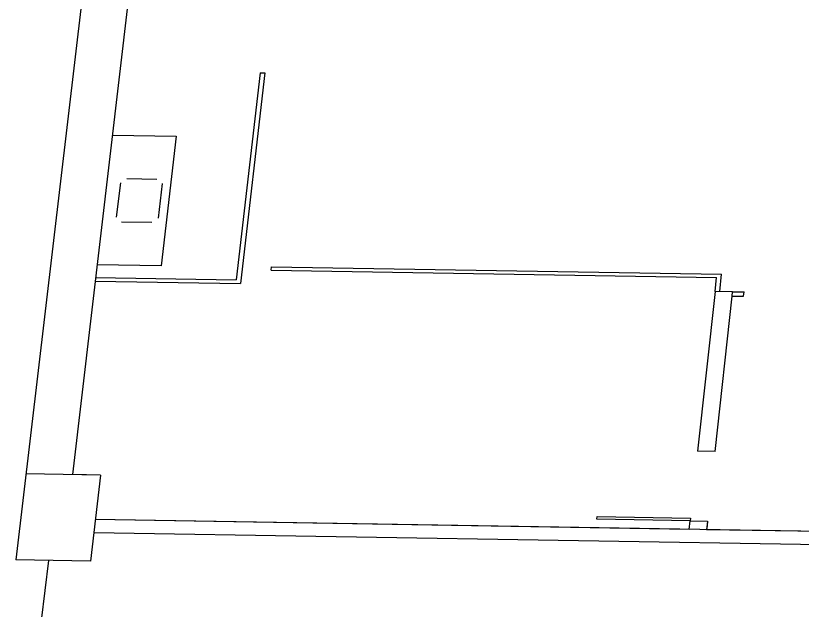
# Model space of a CAD drawing. Extents: x -68 to 264, y 51 to 115.
# Drawn here: x -64.64 to -56.85, y 66.07 to 71.95 of the extents above; entities that cross this region are included whole.
import ezdxf

# ---------------------------------------------------------------- set-up
doc = ezdxf.new("R2010")
doc.units = 0
doc.layers.get('0').update_dxf_attribs({"linetype": 'CONTINUOUS'})

msp = doc.modelspace()

# ---------------------------------------------------------------- linework, layer by layer
for p, q in [((-62.0331, 88.6589), (-64.6411, 66.565)), ((-62.1089, 88.0166), (-64.6411, 66.565)), ((-63.223, 74.6951), (-64.0785, 67.4093)), ((-62.2184, 71.3879), (-62.4554, 69.3359)), ((-62.1725, 71.3871), (-62.4133, 69.3008)), ((-62.2184, 71.3879), (-62.1725, 71.3871)), ((-63.6838, 70.7707), (-63.0513, 70.7603)), ((-63.0513, 70.7603), (-63.2009, 69.477)), ((-63.5417, 70.3403), (-63.2425, 70.3354)), ((-63.6042, 70.2985), (-63.6444, 69.9563)), ((-63.19, 70.2917), (-63.2299, 69.9495)), ((-63.5918, 69.9125), (-63.2925, 69.9076)), ((-63.2009, 69.477), (-63.8345, 69.4874)), ((-62.1097, 69.4315), (-62.1057, 69.4657)), ((-62.1057, 69.4657), (-57.647, 69.3924)), ((-62.1097, 69.4315), (-57.6968, 69.3588)), ((-57.6656, 69.2209), (-57.647, 69.3924)), ((-63.8536, 69.3245), (-62.4133, 69.3008)), ((-63.8496, 69.3588), (-62.4554, 69.3359)), ((-57.7117, 69.2216), (-57.6968, 69.3588)), ((-57.7117, 69.2216), (-57.8839, 67.6419)), ((-57.5389, 69.2188), (-57.7117, 69.2216)), ((-57.5435, 69.1759), (-57.5389, 69.2188)), ((-57.5389, 69.2188), (-57.4236, 69.2169)), ((-57.4283, 69.174), (-57.4236, 69.2169)), ((-57.7106, 67.639), (-57.5435, 69.1759)), ((-57.5435, 69.1759), (-57.4283, 69.174)), ((-57.7106, 67.639), (-57.8839, 67.6419)), ((-63.8012, 67.4047), (-64.5406, 67.4169)), ((-63.8012, 67.4047), (-64.0785, 67.4093)), ((-63.8012, 67.4047), (-63.9009, 66.5528)), ((-50.0468, 66.735), (-63.8529, 66.963)), ((-57.9685, 66.8658), (-63.8529, 66.963)), ((-58.8839, 66.9674), (-58.8811, 66.9933)), ((-57.959, 66.9521), (-58.8839, 66.9674)), ((-58.8811, 66.9933), (-57.9562, 66.978)), ((-57.9685, 66.8658), (-57.959, 66.9521)), ((-57.9562, 66.978), (-57.959, 66.9521)), ((-57.959, 66.9521), (-57.7856, 66.9492)), ((-57.7856, 66.9492), (-57.795, 66.8629)), ((-57.7856, 66.9492), (-57.7903, 66.9061)), ((-57.7903, 66.9061), (-57.795, 66.8629)), ((-50.0595, 66.6054), (-63.8681, 66.8335)), ((-50.0468, 66.735), (-57.795, 66.8629)), ((-63.9009, 66.5528), (-64.6411, 66.565)), ((-64.3173, 66.5597), (-64.3875, 65.9623))]:
    msp.add_line(p, q)

doc.saveas('drawing.dxf')
